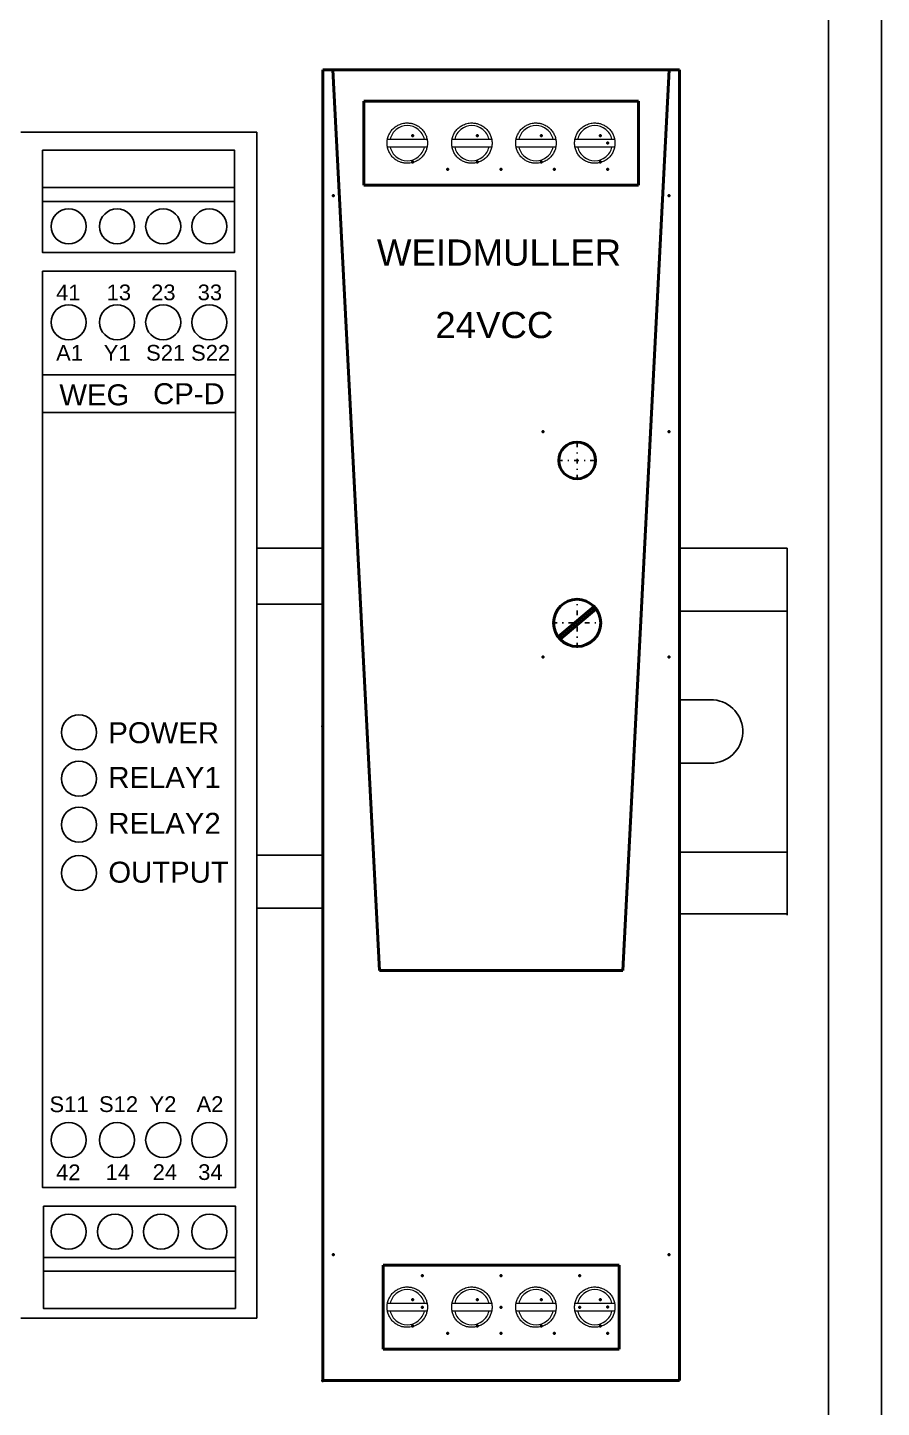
# Model space of a CAD drawing. Header units: millimetres. Extents: x -72 to 2978, y -1067 to 2817.
# Drawn here: x 222.4 to 303.8, y 1918.2 to 2049.8 of the extents above; entities that cross this region are included whole.
import ezdxf

# ---------------------------------------------------------------- set-up
doc = ezdxf.new("R2010")
doc.units = ezdxf.units.MM
doc.linetypes.add('Center', pattern=[1.5, 0.45, -0.5, 0.05, -0.5])
for name, color, linetype, lineweight in [('2d ConnectionPoints', 7, 'Continuous', 50), ('AM_0', 7, 'Continuous', 50), ('AM_7', 7, 'Center', 25)]:
    doc.layers.add(name, color=color, linetype=linetype, lineweight=lineweight)
doc.styles.get("Standard").update_dxf_attribs({"font": 'arial.ttf'})

# ---------------------------------------------------------------- blocks, each defined once
blk = doc.blocks.new('4_1469470000_PART5_0_in_1469470000_0')
at = {"layer": 'AM_0'}
for p, q in [((25.87, 73.81), (22.43, 70.92)), ((26.07, 73.58), (22.63, 70.69))]:
    blk.add_line(p, q, dxfattribs=at)
blk = doc.blocks.new('5_1469470000_PART4_0_in_1469470000_0')
at = {"layer": 'AM_0'}
for p, q in [((0, 125), (0, 0)), ((0.97, 125), (0, 125)), ((0.97, 125), (5.4, 39.1)), ((28.6, 39.1), (33.03, 125)), ((34, 125), (33.03, 125)), ((34, 0), (34, 125)), ((5.4, 39.1), (28.6, 39.1)), ((28.25, 11), (5.75, 11)), ((5.75, 11), (5.75, 3)), ((28.25, 11), (28.25, 3)), ((28.25, 3), (5.75, 3)), ((0, 0), (34, 0))]:
    blk.add_line(p, q, dxfattribs=at)
blk = doc.blocks.new('6_1469470000_PART3_0_in_1469470000_0')
at = {"layer": 'AM_0'}
for p, q in [((33.03, 125), (0.97, 125)), ((5.4, 39.1), (0.97, 125)), ((33.03, 125), (28.6, 39.1)), ((30.1, 122), (3.9, 122)), ((3.9, 122), (3.9, 114)), ((30.1, 122), (30.1, 114)), ((30.1, 114), (3.9, 114)), ((5.4, 39.1), (28.6, 39.1))]:
    blk.add_line(p, q, dxfattribs=at)
for centre, radius in [((24.25, 87.75), 1.75), ((24.25, 72.25), 2.25)]:
    blk.add_circle(centre, radius, dxfattribs=at)
at = {"layer": 'AM_7'}
for p, q in [((24.25, 85.91), (24.25, 89.59)), ((22.41, 87.75), (26.09, 87.75)), ((24.25, 69.89), (24.25, 74.61)), ((21.89, 72.25), (26.61, 72.25))]:
    blk.add_line(p, q, dxfattribs=at)
blk = doc.blocks.new('7_1469470000_PART2_0_in_1469470000_0')
at = {"layer": 'AM_0'}
blk.add_circle((24.25, 87.75), 1.75, dxfattribs=at)

msp = doc.modelspace()

# ---------------------------------------------------------------- linework, layer by layer
for p, q in [((303.81, 2093.68), (303.81, 1793.68)), ((221.76, 2039.84), (244.26, 2039.84)), ((244.26, 2039.84), (244.26, 1926.74)), ((223.83, 2033.24), (223.83, 2034.57)), ((223.83, 2034.57), (242.13, 2034.57)), ((223.83, 2033.24), (242.13, 2033.24)), ((223.83, 2033.24), (223.83, 2028.36)), ((223.83, 2016.69), (242.24, 2016.69)), ((223.83, 2016.69), (223.83, 2013.11)), ((223.83, 2013.11), (242.24, 2013.11)), ((244.26, 2005.89), (244.26, 1999.89)), ((294.82, 1994.17), (294.82, 2000.17)), ((223.93, 1937.42), (223.93, 1932.54)), ((242.24, 1932.54), (223.93, 1932.54)), ((242.24, 1932.54), (242.24, 1931.21)), ((242.24, 1931.21), (223.93, 1931.21)), ((244.26, 1926.74), (221.76, 1926.74))]:
    msp.add_line(p, q)
at = {"color": 30, "true_color": 0xf8991e}
msp.add_line((298.78, 2085.94), (298.78, 1799.52), dxfattribs=at)
at = {"color": 7, "linetype": 'Continuous', "lineweight": 15}
for p, q in [((256.97, 2039.17), (260.24, 2039.17)), ((260.24, 2038.42), (256.97, 2038.42)), ((263.13, 2039.17), (266.4, 2039.17)), ((266.4, 2038.42), (263.13, 2038.42)), ((269.24, 2039.17), (272.51, 2039.17)), ((272.51, 2038.42), (269.24, 2038.42)), ((274.85, 2039.17), (278.12, 2039.17)), ((278.12, 2038.42), (274.85, 2038.42)), ((256.97, 1928.17), (260.24, 1928.17)), ((263.13, 1928.17), (266.4, 1928.17)), ((269.24, 1928.17), (272.51, 1928.17)), ((274.85, 1928.17), (278.12, 1928.17)), ((260.24, 1927.42), (256.97, 1927.42)), ((266.4, 1927.42), (263.13, 1927.42)), ((272.51, 1927.42), (269.24, 1927.42)), ((278.12, 1927.42), (274.85, 1927.42))]:
    msp.add_line(p, q, dxfattribs=at)
at = {"color": 6, "linetype": 'ByBlock'}
for p, q in [((244.26, 2000.17), (250.55, 2000.17)), ((294.82, 2000.17), (284.55, 2000.17)), ((294.82, 1965.17), (294.82, 2000.17)), ((244.26, 1994.83), (250.55, 1994.83)), ((284.55, 1994.17), (294.82, 1994.17)), ((284.55, 1985.7), (287.32, 1985.7)), ((285.93, 1985.7), (287.81, 1985.7)), ((284.55, 1979.67), (287.6, 1979.67)), ((284.55, 1971.17), (294.82, 1971.17)), ((244.26, 1970.89), (250.55, 1970.89)), ((244.26, 1965.83), (250.55, 1965.83)), ((294.82, 1965.3), (284.55, 1965.3))]:
    msp.add_line(p, q, dxfattribs=at)
at = {"color": 6}
for p, q in [((294.82, 1994.17), (294.82, 2000.17)), ((294.82, 1971.17), (294.82, 1965.17))]:
    msp.add_line(p, q, dxfattribs=at)
for points in [[(223.83, 2038.13), (242.13, 2038.13), (242.13, 2028.36), (223.83, 2028.36)], [(223.83, 2026.58), (242.24, 2026.58), (242.24, 1939.19), (223.83, 1939.19)], [(242.24, 1927.65), (223.93, 1927.65), (223.93, 1937.42), (242.24, 1937.42)]]:
    msp.add_lwpolyline(points, close=True)
for centre in [(226.32, 2030.85), (230.94, 2030.85), (235.33, 2030.85), (239.74, 2030.85), (226.32, 2021.71), (230.94, 2021.71), (235.33, 2021.71), (239.74, 2021.71), (227.3, 1982.6), (227.3, 1978.18), (227.3, 1973.8), (227.3, 1969.18), (226.32, 1943.73), (230.94, 1943.73), (235.33, 1943.73), (239.74, 1943.73), (226.32, 1934.98), (230.74, 1934.98), (235.12, 1934.98), (239.74, 1934.98)]:
    msp.add_circle(centre, 1.67)
at = {"color": 6, "linetype": 'ByBlock'}
msp.add_arc((287.57, 1982.69), 3.02, 269.4277, 85.4019, dxfattribs=at)
at = {"color": 7, "linetype": 'Continuous', "lineweight": 15}
for points, knots in [([(258.6, 2036.87), (258.56, 2036.87), (258.46, 2036.87), (258.31, 2036.89), (258.17, 2036.91), (258.03, 2036.95), (257.82, 2037.03), (257.54, 2037.17), (257.23, 2037.42), (256.98, 2037.73), (256.81, 2038.07), (256.7, 2038.43), (256.67, 2038.79), (256.7, 2039.16), (256.81, 2039.52), (256.98, 2039.86), (257.23, 2040.16), (257.54, 2040.41), (257.85, 2040.57), (258.12, 2040.66), (258.36, 2040.71), (258.52, 2040.72), (258.6, 2040.72)], [0, 0, 0, 0, 0.024176, 0.048139, 0.072026, 0.095974, 0.120121, 0.185059, 0.250086, 0.315023, 0.38005, 0.439993, 0.500024, 0.559968, 0.619999, 0.684937, 0.749963, 0.814901, 0.879927, 0.92, 0.95981, 1, 1, 1, 1]), ([(258.6, 2040.47), (258.23, 2040.47), (257.86, 2040.34), (257.26, 2039.87), (257.06, 2039.54), (256.97, 2039.17)], [0, 0, 0, 0, 0.5, 0.5, 1, 1, 1, 1]), ([(258.6, 2040.72), (258.65, 2040.72), (258.75, 2040.71), (258.89, 2040.7), (259.04, 2040.67), (259.18, 2040.63), (259.39, 2040.56), (259.67, 2040.41), (259.97, 2040.16), (260.23, 2039.86), (260.4, 2039.52), (260.51, 2039.16), (260.54, 2038.79), (260.51, 2038.43), (260.4, 2038.07), (260.23, 2037.73), (259.98, 2037.42), (259.67, 2037.17), (259.36, 2037.01), (259.08, 2036.92), (258.85, 2036.88), (258.69, 2036.87), (258.6, 2036.87)], [0, 0, 0, 0, 0.024176, 0.048139, 0.072026, 0.095974, 0.120121, 0.185059, 0.250086, 0.315023, 0.38005, 0.439993, 0.500024, 0.559968, 0.619999, 0.684937, 0.749963, 0.814901, 0.879927, 0.92, 0.95981, 1, 1, 1, 1]), ([(260.24, 2039.17), (260.15, 2039.54), (259.94, 2039.87), (259.35, 2040.34), (258.98, 2040.47), (258.6, 2040.47)], [0, 0, 0, 0, 0.5, 0.5, 1, 1, 1, 1]), ([(264.76, 2036.87), (264.71, 2036.87), (264.62, 2036.87), (264.47, 2036.89), (264.33, 2036.91), (264.19, 2036.95), (263.98, 2037.03), (263.7, 2037.17), (263.39, 2037.42), (263.14, 2037.73), (262.97, 2038.07), (262.86, 2038.43), (262.83, 2038.79), (262.86, 2039.16), (262.97, 2039.52), (263.14, 2039.86), (263.39, 2040.16), (263.7, 2040.41), (264, 2040.57), (264.28, 2040.66), (264.52, 2040.71), (264.68, 2040.72), (264.76, 2040.72)], [0, 0, 0, 0, 0.024176, 0.048139, 0.072026, 0.095974, 0.120121, 0.185059, 0.250086, 0.315023, 0.38005, 0.439993, 0.500024, 0.559968, 0.619999, 0.684937, 0.749963, 0.814901, 0.879927, 0.92, 0.95981, 1, 1, 1, 1]), ([(264.76, 2040.47), (264.38, 2040.47), (264.02, 2040.34), (263.42, 2039.87), (263.22, 2039.54), (263.13, 2039.17)], [0, 0, 0, 0, 0.5, 0.5, 1, 1, 1, 1]), ([(264.76, 2040.72), (264.81, 2040.72), (264.91, 2040.71), (265.05, 2040.7), (265.19, 2040.67), (265.33, 2040.63), (265.55, 2040.56), (265.83, 2040.41), (266.13, 2040.16), (266.38, 2039.86), (266.56, 2039.52), (266.67, 2039.16), (266.7, 2038.79), (266.67, 2038.43), (266.56, 2038.07), (266.38, 2037.73), (266.13, 2037.42), (265.83, 2037.17), (265.52, 2037.01), (265.24, 2036.92), (265, 2036.88), (264.84, 2036.87), (264.76, 2036.87)], [0, 0, 0, 0, 0.024176, 0.048139, 0.072026, 0.095974, 0.120121, 0.185059, 0.250086, 0.315023, 0.38005, 0.439993, 0.500024, 0.559968, 0.619999, 0.684937, 0.749963, 0.814901, 0.879927, 0.92, 0.95981, 1, 1, 1, 1]), ([(266.4, 2039.17), (266.31, 2039.54), (266.1, 2039.87), (265.51, 2040.34), (265.14, 2040.47), (264.76, 2040.47)], [0, 0, 0, 0, 0.5, 0.5, 1, 1, 1, 1]), ([(270.88, 2036.87), (270.83, 2036.87), (270.73, 2036.87), (270.59, 2036.89), (270.44, 2036.91), (270.3, 2036.95), (270.09, 2037.03), (269.81, 2037.17), (269.51, 2037.42), (269.25, 2037.73), (269.08, 2038.07), (268.97, 2038.43), (268.94, 2038.79), (268.97, 2039.16), (269.08, 2039.52), (269.25, 2039.86), (269.5, 2040.16), (269.81, 2040.41), (270.12, 2040.57), (270.4, 2040.66), (270.63, 2040.71), (270.79, 2040.72), (270.88, 2040.72)], [0, 0, 0, 0, 0.024176, 0.048139, 0.072026, 0.095974, 0.120121, 0.185059, 0.250086, 0.315023, 0.38005, 0.439993, 0.500024, 0.559968, 0.619999, 0.684937, 0.749963, 0.814901, 0.879927, 0.92, 0.95981, 1, 1, 1, 1]), ([(270.88, 2040.47), (270.5, 2040.47), (270.13, 2040.34), (269.54, 2039.87), (269.33, 2039.54), (269.24, 2039.17)], [0, 0, 0, 0, 0.5, 0.5, 1, 1, 1, 1]), ([(270.88, 2040.72), (270.92, 2040.72), (271.02, 2040.71), (271.17, 2040.7), (271.31, 2040.67), (271.45, 2040.63), (271.66, 2040.56), (271.94, 2040.41), (272.25, 2040.16), (272.5, 2039.86), (272.67, 2039.52), (272.78, 2039.16), (272.81, 2038.79), (272.78, 2038.43), (272.67, 2038.07), (272.5, 2037.73), (272.25, 2037.42), (271.94, 2037.17), (271.63, 2037.01), (271.36, 2036.92), (271.12, 2036.88), (270.96, 2036.87), (270.88, 2036.87)], [0, 0, 0, 0, 0.024176, 0.048139, 0.072026, 0.095974, 0.120121, 0.185059, 0.250086, 0.315023, 0.38005, 0.439993, 0.500024, 0.559968, 0.619999, 0.684937, 0.749963, 0.814901, 0.879927, 0.92, 0.95981, 1, 1, 1, 1]), ([(272.51, 2039.17), (272.42, 2039.54), (272.22, 2039.87), (271.62, 2040.34), (271.25, 2040.47), (270.88, 2040.47)], [0, 0, 0, 0, 0.5, 0.5, 1, 1, 1, 1]), ([(276.49, 2036.87), (276.44, 2036.87), (276.34, 2036.87), (276.2, 2036.89), (276.06, 2036.91), (275.92, 2036.95), (275.7, 2037.03), (275.42, 2037.17), (275.12, 2037.42), (274.87, 2037.73), (274.69, 2038.07), (274.58, 2038.43), (274.55, 2038.79), (274.58, 2039.16), (274.69, 2039.52), (274.87, 2039.86), (275.12, 2040.16), (275.42, 2040.41), (275.73, 2040.57), (276.01, 2040.66), (276.24, 2040.71), (276.41, 2040.72), (276.49, 2040.72)], [0, 0, 0, 0, 0.024176, 0.048139, 0.072026, 0.095974, 0.120121, 0.185059, 0.250086, 0.315023, 0.38005, 0.439993, 0.500024, 0.559968, 0.619999, 0.684937, 0.749963, 0.814901, 0.879927, 0.92, 0.95981, 1, 1, 1, 1]), ([(276.49, 2040.47), (276.11, 2040.47), (275.74, 2040.34), (275.15, 2039.87), (274.94, 2039.54), (274.85, 2039.17)], [0, 0, 0, 0, 0.5, 0.5, 1, 1, 1, 1]), ([(276.49, 2040.72), (276.54, 2040.72), (276.63, 2040.71), (276.78, 2040.7), (276.92, 2040.67), (277.06, 2040.63), (277.27, 2040.56), (277.55, 2040.41), (277.86, 2040.16), (278.11, 2039.86), (278.28, 2039.52), (278.39, 2039.16), (278.42, 2038.79), (278.39, 2038.43), (278.28, 2038.07), (278.11, 2037.73), (277.86, 2037.42), (277.55, 2037.17), (277.25, 2037.01), (276.97, 2036.92), (276.73, 2036.88), (276.57, 2036.87), (276.49, 2036.87)], [0, 0, 0, 0, 0.024176, 0.048139, 0.072026, 0.095974, 0.120121, 0.185059, 0.250086, 0.315023, 0.38005, 0.439993, 0.500024, 0.559968, 0.619999, 0.684937, 0.749963, 0.814901, 0.879927, 0.92, 0.95981, 1, 1, 1, 1]), ([(278.12, 2039.17), (278.03, 2039.54), (277.83, 2039.87), (277.23, 2040.34), (276.87, 2040.47), (276.49, 2040.47)], [0, 0, 0, 0, 0.5, 0.5, 1, 1, 1, 1]), ([(256.97, 2038.42), (257.06, 2038.05), (257.26, 2037.72), (257.86, 2037.25), (258.23, 2037.12), (258.6, 2037.12)], [0, 0, 0, 0, 0.5, 0.5, 1, 1, 1, 1]), ([(258.6, 2037.12), (258.98, 2037.12), (259.35, 2037.25), (259.94, 2037.72), (260.15, 2038.05), (260.24, 2038.42)], [0, 0, 0, 0, 0.5, 0.5, 1, 1, 1, 1]), ([(263.13, 2038.42), (263.22, 2038.05), (263.42, 2037.72), (264.02, 2037.25), (264.38, 2037.12), (264.76, 2037.12)], [0, 0, 0, 0, 0.5, 0.5, 1, 1, 1, 1]), ([(264.76, 2037.12), (265.14, 2037.12), (265.51, 2037.25), (266.1, 2037.72), (266.31, 2038.05), (266.4, 2038.42)], [0, 0, 0, 0, 0.5, 0.5, 1, 1, 1, 1]), ([(269.24, 2038.42), (269.33, 2038.05), (269.54, 2037.72), (270.13, 2037.25), (270.5, 2037.12), (270.88, 2037.12)], [0, 0, 0, 0, 0.5, 0.5, 1, 1, 1, 1]), ([(270.88, 2037.12), (271.25, 2037.12), (271.62, 2037.25), (272.22, 2037.72), (272.42, 2038.05), (272.51, 2038.42)], [0, 0, 0, 0, 0.5, 0.5, 1, 1, 1, 1]), ([(274.85, 2038.42), (274.94, 2038.05), (275.15, 2037.72), (275.74, 2037.25), (276.11, 2037.12), (276.49, 2037.12)], [0, 0, 0, 0, 0.5, 0.5, 1, 1, 1, 1]), ([(276.49, 2037.12), (276.87, 2037.12), (277.23, 2037.25), (277.83, 2037.72), (278.03, 2038.05), (278.12, 2038.42)], [0, 0, 0, 0, 0.5, 0.5, 1, 1, 1, 1]), ([(258.6, 1925.87), (258.56, 1925.87), (258.46, 1925.87), (258.31, 1925.89), (258.17, 1925.91), (258.03, 1925.95), (257.82, 1926.03), (257.54, 1926.17), (257.23, 1926.42), (256.98, 1926.73), (256.81, 1927.07), (256.7, 1927.43), (256.67, 1927.79), (256.7, 1928.16), (256.81, 1928.52), (256.98, 1928.86), (257.23, 1929.16), (257.54, 1929.41), (257.85, 1929.57), (258.12, 1929.66), (258.36, 1929.71), (258.52, 1929.72), (258.6, 1929.72)], [0, 0, 0, 0, 0.024176, 0.048139, 0.072026, 0.095974, 0.120121, 0.185059, 0.250086, 0.315023, 0.38005, 0.439993, 0.500024, 0.559968, 0.619999, 0.684937, 0.749963, 0.814901, 0.879927, 0.92, 0.95981, 1, 1, 1, 1]), ([(258.6, 1929.47), (258.23, 1929.47), (257.86, 1929.34), (257.26, 1928.87), (257.06, 1928.54), (256.97, 1928.17)], [0, 0, 0, 0, 0.5, 0.5, 1, 1, 1, 1]), ([(258.6, 1929.72), (258.65, 1929.72), (258.75, 1929.71), (258.89, 1929.7), (259.04, 1929.67), (259.18, 1929.63), (259.39, 1929.56), (259.67, 1929.41), (259.97, 1929.16), (260.23, 1928.86), (260.4, 1928.52), (260.51, 1928.16), (260.54, 1927.79), (260.51, 1927.43), (260.4, 1927.07), (260.23, 1926.73), (259.98, 1926.42), (259.67, 1926.17), (259.36, 1926.01), (259.08, 1925.92), (258.85, 1925.88), (258.69, 1925.87), (258.6, 1925.87)], [0, 0, 0, 0, 0.024176, 0.048139, 0.072026, 0.095974, 0.120121, 0.185059, 0.250086, 0.315023, 0.38005, 0.439993, 0.500024, 0.559968, 0.619999, 0.684937, 0.749963, 0.814901, 0.879927, 0.92, 0.95981, 1, 1, 1, 1]), ([(260.24, 1928.17), (260.15, 1928.54), (259.94, 1928.87), (259.35, 1929.34), (258.98, 1929.47), (258.6, 1929.47)], [0, 0, 0, 0, 0.5, 0.5, 1, 1, 1, 1]), ([(264.76, 1925.87), (264.71, 1925.87), (264.62, 1925.87), (264.47, 1925.89), (264.33, 1925.91), (264.19, 1925.95), (263.98, 1926.03), (263.7, 1926.17), (263.39, 1926.42), (263.14, 1926.73), (262.97, 1927.07), (262.86, 1927.43), (262.83, 1927.79), (262.86, 1928.16), (262.97, 1928.52), (263.14, 1928.86), (263.39, 1929.16), (263.7, 1929.41), (264, 1929.57), (264.28, 1929.66), (264.52, 1929.71), (264.68, 1929.72), (264.76, 1929.72)], [0, 0, 0, 0, 0.024176, 0.048139, 0.072026, 0.095974, 0.120121, 0.185059, 0.250086, 0.315023, 0.38005, 0.439993, 0.500024, 0.559968, 0.619999, 0.684937, 0.749963, 0.814901, 0.879927, 0.92, 0.95981, 1, 1, 1, 1]), ([(264.76, 1929.47), (264.38, 1929.47), (264.02, 1929.34), (263.42, 1928.87), (263.22, 1928.54), (263.13, 1928.17)], [0, 0, 0, 0, 0.5, 0.5, 1, 1, 1, 1]), ([(264.76, 1929.72), (264.81, 1929.72), (264.91, 1929.71), (265.05, 1929.7), (265.19, 1929.67), (265.33, 1929.63), (265.55, 1929.56), (265.83, 1929.41), (266.13, 1929.16), (266.38, 1928.86), (266.56, 1928.52), (266.67, 1928.16), (266.7, 1927.79), (266.67, 1927.43), (266.56, 1927.07), (266.38, 1926.73), (266.13, 1926.42), (265.83, 1926.17), (265.52, 1926.01), (265.24, 1925.92), (265, 1925.88), (264.84, 1925.87), (264.76, 1925.87)], [0, 0, 0, 0, 0.024176, 0.048139, 0.072026, 0.095974, 0.120121, 0.185059, 0.250086, 0.315023, 0.38005, 0.439993, 0.500024, 0.559968, 0.619999, 0.684937, 0.749963, 0.814901, 0.879927, 0.92, 0.95981, 1, 1, 1, 1]), ([(266.4, 1928.17), (266.31, 1928.54), (266.1, 1928.87), (265.51, 1929.34), (265.14, 1929.47), (264.76, 1929.47)], [0, 0, 0, 0, 0.5, 0.5, 1, 1, 1, 1]), ([(270.88, 1925.87), (270.83, 1925.87), (270.73, 1925.87), (270.59, 1925.89), (270.44, 1925.91), (270.3, 1925.95), (270.09, 1926.03), (269.81, 1926.17), (269.51, 1926.42), (269.25, 1926.73), (269.08, 1927.07), (268.97, 1927.43), (268.94, 1927.79), (268.97, 1928.16), (269.08, 1928.52), (269.25, 1928.86), (269.5, 1929.16), (269.81, 1929.41), (270.12, 1929.57), (270.4, 1929.66), (270.63, 1929.71), (270.79, 1929.72), (270.88, 1929.72)], [0, 0, 0, 0, 0.024176, 0.048139, 0.072026, 0.095974, 0.120121, 0.185059, 0.250086, 0.315023, 0.38005, 0.439993, 0.500024, 0.559968, 0.619999, 0.684937, 0.749963, 0.814901, 0.879927, 0.92, 0.95981, 1, 1, 1, 1]), ([(270.88, 1929.47), (270.5, 1929.47), (270.13, 1929.34), (269.54, 1928.87), (269.33, 1928.54), (269.24, 1928.17)], [0, 0, 0, 0, 0.5, 0.5, 1, 1, 1, 1]), ([(270.88, 1929.72), (270.92, 1929.72), (271.02, 1929.71), (271.17, 1929.7), (271.31, 1929.67), (271.45, 1929.63), (271.66, 1929.56), (271.94, 1929.41), (272.25, 1929.16), (272.5, 1928.86), (272.67, 1928.52), (272.78, 1928.16), (272.81, 1927.79), (272.78, 1927.43), (272.67, 1927.07), (272.5, 1926.73), (272.25, 1926.42), (271.94, 1926.17), (271.63, 1926.01), (271.36, 1925.92), (271.12, 1925.88), (270.96, 1925.87), (270.88, 1925.87)], [0, 0, 0, 0, 0.024176, 0.048139, 0.072026, 0.095974, 0.120121, 0.185059, 0.250086, 0.315023, 0.38005, 0.439993, 0.500024, 0.559968, 0.619999, 0.684937, 0.749963, 0.814901, 0.879927, 0.92, 0.95981, 1, 1, 1, 1]), ([(272.51, 1928.17), (272.42, 1928.54), (272.22, 1928.87), (271.62, 1929.34), (271.25, 1929.47), (270.88, 1929.47)], [0, 0, 0, 0, 0.5, 0.5, 1, 1, 1, 1]), ([(276.49, 1925.87), (276.44, 1925.87), (276.34, 1925.87), (276.2, 1925.89), (276.06, 1925.91), (275.92, 1925.95), (275.7, 1926.03), (275.42, 1926.17), (275.12, 1926.42), (274.87, 1926.73), (274.69, 1927.07), (274.58, 1927.43), (274.55, 1927.79), (274.58, 1928.16), (274.69, 1928.52), (274.87, 1928.86), (275.12, 1929.16), (275.42, 1929.41), (275.73, 1929.57), (276.01, 1929.66), (276.24, 1929.71), (276.41, 1929.72), (276.49, 1929.72)], [0, 0, 0, 0, 0.024176, 0.048139, 0.072026, 0.095974, 0.120121, 0.185059, 0.250086, 0.315023, 0.38005, 0.439993, 0.500024, 0.559968, 0.619999, 0.684937, 0.749963, 0.814901, 0.879927, 0.92, 0.95981, 1, 1, 1, 1]), ([(276.49, 1929.47), (276.11, 1929.47), (275.74, 1929.34), (275.15, 1928.87), (274.94, 1928.54), (274.85, 1928.17)], [0, 0, 0, 0, 0.5, 0.5, 1, 1, 1, 1]), ([(276.49, 1929.72), (276.54, 1929.72), (276.63, 1929.71), (276.78, 1929.7), (276.92, 1929.67), (277.06, 1929.63), (277.27, 1929.56), (277.55, 1929.41), (277.86, 1929.16), (278.11, 1928.86), (278.28, 1928.52), (278.39, 1928.16), (278.42, 1927.79), (278.39, 1927.43), (278.28, 1927.07), (278.11, 1926.73), (277.86, 1926.42), (277.55, 1926.17), (277.25, 1926.01), (276.97, 1925.92), (276.73, 1925.88), (276.57, 1925.87), (276.49, 1925.87)], [0, 0, 0, 0, 0.024176, 0.048139, 0.072026, 0.095974, 0.120121, 0.185059, 0.250086, 0.315023, 0.38005, 0.439993, 0.500024, 0.559968, 0.619999, 0.684937, 0.749963, 0.814901, 0.879927, 0.92, 0.95981, 1, 1, 1, 1]), ([(278.12, 1928.17), (278.03, 1928.54), (277.83, 1928.87), (277.23, 1929.34), (276.87, 1929.47), (276.49, 1929.47)], [0, 0, 0, 0, 0.5, 0.5, 1, 1, 1, 1]), ([(256.97, 1927.42), (257.06, 1927.05), (257.26, 1926.72), (257.86, 1926.25), (258.23, 1926.12), (258.6, 1926.12)], [0, 0, 0, 0, 0.5, 0.5, 1, 1, 1, 1]), ([(258.6, 1926.12), (258.98, 1926.12), (259.35, 1926.25), (259.94, 1926.72), (260.15, 1927.05), (260.24, 1927.42)], [0, 0, 0, 0, 0.5, 0.5, 1, 1, 1, 1]), ([(263.13, 1927.42), (263.22, 1927.05), (263.42, 1926.72), (264.02, 1926.25), (264.38, 1926.12), (264.76, 1926.12)], [0, 0, 0, 0, 0.5, 0.5, 1, 1, 1, 1]), ([(264.76, 1926.12), (265.14, 1926.12), (265.51, 1926.25), (266.1, 1926.72), (266.31, 1927.05), (266.4, 1927.42)], [0, 0, 0, 0, 0.5, 0.5, 1, 1, 1, 1]), ([(269.24, 1927.42), (269.33, 1927.05), (269.54, 1926.72), (270.13, 1926.25), (270.5, 1926.12), (270.88, 1926.12)], [0, 0, 0, 0, 0.5, 0.5, 1, 1, 1, 1]), ([(270.88, 1926.12), (271.25, 1926.12), (271.62, 1926.25), (272.22, 1926.72), (272.42, 1927.05), (272.51, 1927.42)], [0, 0, 0, 0, 0.5, 0.5, 1, 1, 1, 1]), ([(274.85, 1927.42), (274.94, 1927.05), (275.15, 1926.72), (275.74, 1926.25), (276.11, 1926.12), (276.49, 1926.12)], [0, 0, 0, 0, 0.5, 0.5, 1, 1, 1, 1]), ([(276.49, 1926.12), (276.87, 1926.12), (277.23, 1926.25), (277.83, 1926.72), (278.03, 1927.05), (278.12, 1927.42)], [0, 0, 0, 0, 0.5, 0.5, 1, 1, 1, 1])]:
    msp.add_open_spline(points, degree=3, knots=knots, dxfattribs=at)
for points in [[(256.72, 2039.17), (256.77, 2039.17), (256.87, 2039.17), (256.97, 2039.17)], [(256.97, 2038.42), (256.87, 2038.42), (256.77, 2038.42), (256.72, 2038.42)], [(260.24, 2039.17), (260.34, 2039.17), (260.44, 2039.17), (260.49, 2039.17)], [(260.49, 2038.42), (260.44, 2038.42), (260.34, 2038.42), (260.24, 2038.42)], [(262.87, 2039.17), (262.93, 2039.17), (263.03, 2039.17), (263.13, 2039.17)], [(263.13, 2038.42), (263.03, 2038.42), (262.93, 2038.42), (262.87, 2038.42)], [(266.4, 2039.17), (266.5, 2039.17), (266.59, 2039.17), (266.65, 2039.17)], [(266.65, 2038.42), (266.59, 2038.42), (266.5, 2038.42), (266.4, 2038.42)], [(268.99, 2039.17), (269.04, 2039.17), (269.14, 2039.17), (269.24, 2039.17)], [(269.24, 2038.42), (269.14, 2038.42), (269.04, 2038.42), (268.99, 2038.42)], [(272.51, 2039.17), (272.61, 2039.17), (272.71, 2039.17), (272.76, 2039.17)], [(272.76, 2038.42), (272.71, 2038.42), (272.61, 2038.42), (272.51, 2038.42)], [(274.6, 2039.17), (274.66, 2039.17), (274.75, 2039.17), (274.85, 2039.17)], [(274.85, 2038.42), (274.75, 2038.42), (274.66, 2038.42), (274.6, 2038.42)], [(278.12, 2039.17), (278.22, 2039.17), (278.32, 2039.17), (278.38, 2039.17)], [(278.38, 2038.42), (278.32, 2038.42), (278.22, 2038.42), (278.12, 2038.42)], [(256.72, 1928.17), (256.77, 1928.17), (256.87, 1928.17), (256.97, 1928.17)], [(260.24, 1928.17), (260.34, 1928.17), (260.44, 1928.17), (260.49, 1928.17)], [(262.87, 1928.17), (262.93, 1928.17), (263.03, 1928.17), (263.13, 1928.17)], [(266.4, 1928.17), (266.5, 1928.17), (266.59, 1928.17), (266.65, 1928.17)], [(268.99, 1928.17), (269.04, 1928.17), (269.14, 1928.17), (269.24, 1928.17)], [(272.51, 1928.17), (272.61, 1928.17), (272.71, 1928.17), (272.76, 1928.17)], [(274.6, 1928.17), (274.66, 1928.17), (274.75, 1928.17), (274.85, 1928.17)], [(278.12, 1928.17), (278.22, 1928.17), (278.32, 1928.17), (278.38, 1928.17)], [(256.97, 1927.42), (256.87, 1927.42), (256.77, 1927.42), (256.72, 1927.42)], [(260.49, 1927.42), (260.44, 1927.42), (260.34, 1927.42), (260.24, 1927.42)], [(263.13, 1927.42), (263.03, 1927.42), (262.93, 1927.42), (262.87, 1927.42)], [(266.65, 1927.42), (266.59, 1927.42), (266.5, 1927.42), (266.4, 1927.42)], [(269.24, 1927.42), (269.14, 1927.42), (269.04, 1927.42), (268.99, 1927.42)], [(272.76, 1927.42), (272.71, 1927.42), (272.61, 1927.42), (272.51, 1927.42)], [(274.85, 1927.42), (274.75, 1927.42), (274.66, 1927.42), (274.6, 1927.42)], [(278.38, 1927.42), (278.32, 1927.42), (278.22, 1927.42), (278.12, 1927.42)]]:
    msp.add_open_spline(points, degree=3, dxfattribs=at)
at = {"layer": '2d ConnectionPoints'}
for p in [(259.12, 2039.5), (259.12, 2039.5), (265.28, 2039.5), (265.28, 2039.5), (271.39, 2039.5), (271.39, 2039.5), (277.01, 2039.5), (277.01, 2039.5), (277.71, 2038.8), (277.71, 2038.8), (259.12, 2037), (265.28, 2037), (271.39, 2037), (277.01, 2037), (262.47, 2036.3), (267.55, 2036.3), (272.63, 2036.3), (277.71, 2036.3), (251.55, 2033.79), (251.55, 2033.79), (283.55, 2033.79), (283.55, 2033.79), (271.55, 2011.29), (271.55, 2011.29), (283.55, 2011.29), (283.55, 2011.29), (271.55, 1989.79), (271.55, 1989.79), (283.55, 1989.79), (283.55, 1989.79), (250.55, 1983.19), (251.55, 1932.79), (251.55, 1932.79), (283.55, 1932.79), (283.55, 1932.79), (260.05, 1930.79), (267.55, 1930.79), (275.05, 1930.79), (259.12, 1928.5), (259.12, 1928.5), (260.05, 1927.79), (260.05, 1927.79), (265.28, 1928.5), (265.28, 1928.5), (267.55, 1927.79), (267.55, 1927.79), (271.39, 1928.5), (271.39, 1928.5), (275.05, 1927.79), (275.05, 1927.79), (277.01, 1928.5), (277.01, 1928.5), (277.71, 1927.8), (277.71, 1927.8), (259.12, 1926), (262.47, 1925.3), (265.28, 1926), (267.55, 1925.3), (271.39, 1926), (272.63, 1925.3), (277.01, 1926), (277.71, 1925.3), (250.55, 1920.79)]:
    msp.add_point(p, dxfattribs=at)

# ---------------------------------------------------------------- block references
for name in ['5_1469470000_PART4_0_in_1469470000_0', '6_1469470000_PART3_0_in_1469470000_0', '7_1469470000_PART2_0_in_1469470000_0', '4_1469470000_PART5_0_in_1469470000_0']:
    msp.add_blockref(name, (250.55, 1920.79))

# ---------------------------------------------------------------- texts
at = {"attachment_point": 1}
for s, width, heights, insert, char_height in [('WEIDMULLER', 26.033, [0], (255.71, 2029.61), 2.5), ('41', 2.2548, [0], (225.12, 2025.3), 1.5), ('13', 2.2548, [0], (229.94, 2025.31), 1.5), ('23', 2.2548, [0], (234.18, 2025.31), 1.5), ('33', 2.2548, [0], (238.62, 2025.31), 1.5), ('24VCC', 26.033, [0], (261.28, 2022.7), 2.5), ('A1', 2.2548, [0], (225.12, 2019.54), 1.5), ('Y1', 2.2548, [0], (229.66, 2019.55), 1.5), ('S21', 2.2548, [0], (233.7, 2019.55), 1.5), ('S22', 2.2548, [0], (237.99, 2019.55), 1.5), ('WEG', 2.2548, [2.59], (225.43, 2015.79), 2), ('CP-D', 2.2548, [2.59], (234.37, 2015.9), 2), ('POWER', 3.8589, [0], (230.1, 1983.57), 2), ('RELAY1', 3.8589, [0], (230.1, 1979.31), 2), ('RELAY2', 3.8589, [0], (230.1, 1974.93), 2), ('OUTPUT', 3.8589, [0], (230.1, 1970.27), 2), ('S11', 2.2548, [0], (224.49, 1947.89), 1.5), ('S12', 2.2548, [0], (229.21, 1947.9), 1.5), ('Y2', 2.2548, [0], (234.03, 1947.9), 1.5), ('A2', 2.2548, [0], (238.51, 1947.9), 1.5), ('42', 2.2548, [0], (225.12, 1941.4), 1.5), ('14', 2.2548, [0], (229.84, 1941.42), 1.5), ('24', 2.2548, [0], (234.33, 1941.42), 1.5), ('34', 2.2548, [0], (238.67, 1941.42), 1.5)]:
    msp.add_mtext_dynamic_manual_height_columns(s, width=width, gutter_width=12.5, heights=heights, dxfattribs=dict(at, insert=insert, char_height=char_height))

doc.saveas('drawing.dxf')
